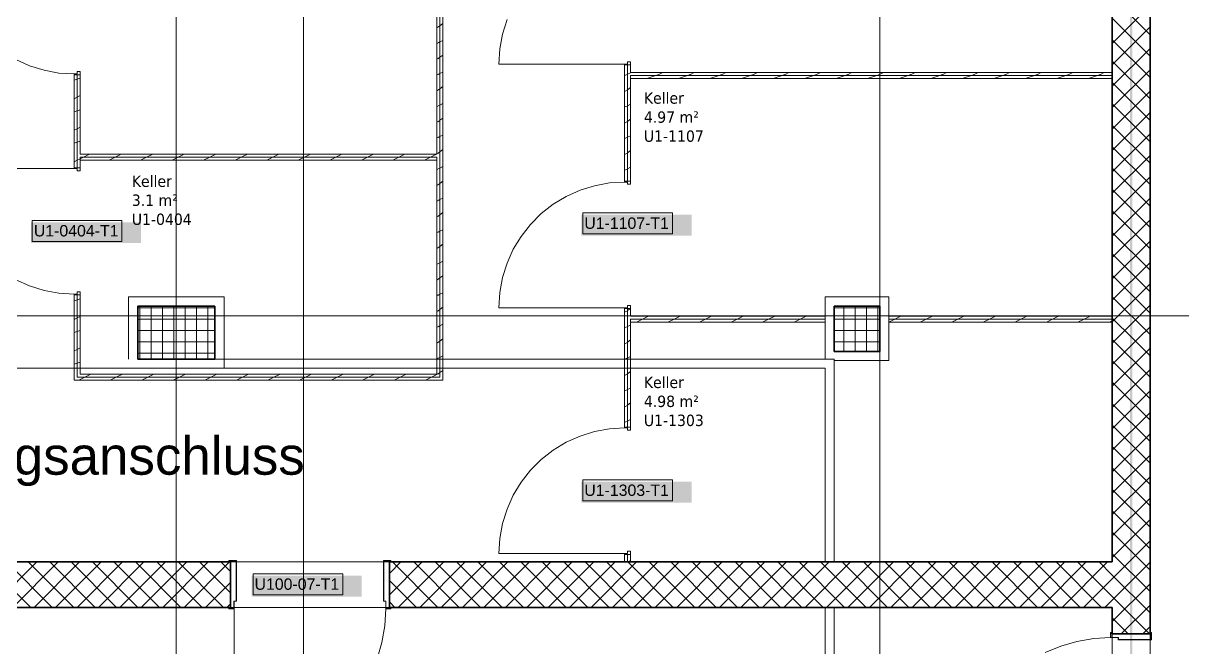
# Model space of a CAD drawing. Extents: x -1132 to 613, y -233 to 616.
# Drawn here: x -281.2 to -128.1, y 242 to 324.5 of the extents above; entities that cross this region are included whole.
import ezdxf
from ezdxf.lldxf.tags import DXFTag

# ---------------------------------------------------------------- set-up
doc = ezdxf.new("R2010")
doc.units = 0
doc.layers.get('0').update_dxf_attribs({"lineweight": 13})
for name, color, linetype, lineweight in [('A-AREA-____-IDEN', 7, 'Continuous', 5), ('A-DOOR-____-IDEN', 7, 'Continuous', 5), ('A-DOOR-____-OTLN', 7, 'Continuous', 9), ('A-DOOR-FRAM-MCUT', 7, 'Continuous', 9), ('A-DOOR-OPNG-OTLN', 7, 'Continuous', 9), ('A-FLOR-____-OTLN', 7, 'Continuous', 9), ('A-FLOR-____-OVHD', 7, 'Strichpunkt - Fein', 9), ('A-WALL-____-MCUT', 7, 'Continuous', 35), ('A-WALL-____-PATT', 7, 'Continuous', 35), ('A-WALL-FNSH-MCUT', 7, 'Continuous', 35), ('S-COLS-____-MCUT', 7, 'Continuous', 35), ('S-COLS-____-OTLN', 7, 'Continuous', 9), ('S-GRID-____-OTLN', 7, 'Continuous', 5)]:
    doc.layers.add(name, color=color, linetype=linetype, lineweight=lineweight)
doc.layers.add('EL01_WAN_Blitzschutz Text', color=1, linetype='Continuous', lineweight=13, true_color=0xff0000)
doc.layers.add('EL01_WAN_Leitung_Potentialausgleich', color=1, linetype='fein_strichliert', lineweight=13, true_color=0xff0000)
doc.styles.get("Standard").update_dxf_attribs({"font": 'arial.ttf'})
tags = doc.linetypes.add('_Rasterlinie_', pattern=[0.375, 0.2, -0.05, 0.075, -0.05]).pattern_tags.tags
tags[10:11] = [DXFTag(74, 4), DXFTag(75, 0), DXFTag(340, '0'), DXFTag(46, 1.0), DXFTag(50, 0.0), DXFTag(44, 0.0), DXFTag(45, 0.0)]
tags[8:9] = [DXFTag(74, 4), DXFTag(75, 0), DXFTag(340, '0'), DXFTag(46, 1.0), DXFTag(50, 0.0), DXFTag(44, 0.0), DXFTag(45, 0.0)]
tags[6:7] = [DXFTag(74, 4), DXFTag(75, 0), DXFTag(340, '0'), DXFTag(46, 1.0), DXFTag(50, 0.0), DXFTag(44, 0.0), DXFTag(45, 0.0)]
tags[4:5] = [DXFTag(74, 4), DXFTag(75, 0), DXFTag(340, '0'), DXFTag(46, 1.0), DXFTag(50, 0.0), DXFTag(44, 0.0), DXFTag(45, 0.0)]
tags = doc.linetypes.add('fein_strichliert', pattern=[4, 1, -2, 1]).pattern_tags.tags
tags[8:9] = [DXFTag(74, 4), DXFTag(75, 0), DXFTag(340, '0'), DXFTag(46, 0.0), DXFTag(50, 0.0), DXFTag(44, 0.0), DXFTag(45, 0.0)]
tags[6:7] = [DXFTag(74, 4), DXFTag(75, 0), DXFTag(340, '0'), DXFTag(46, 0.0), DXFTag(50, 0.0), DXFTag(44, 0.0), DXFTag(45, 0.0)]
tags[4:5] = [DXFTag(74, 4), DXFTag(75, 0), DXFTag(340, '0'), DXFTag(46, 0.0), DXFTag(50, 0.0), DXFTag(44, 0.0), DXFTag(45, 0.0)]
tags = doc.linetypes.add('Grundrissdarstellung Sturz', pattern=[0.25, 0.15, -0.05, 0, -0.05]).pattern_tags.tags
tags[10:11] = [DXFTag(74, 4), DXFTag(75, 0), DXFTag(340, '0'), DXFTag(46, 1.0), DXFTag(50, 0.0), DXFTag(44, 0.0), DXFTag(45, 0.0)]
tags[8:9] = [DXFTag(74, 4), DXFTag(75, 0), DXFTag(340, '0'), DXFTag(46, 1.0), DXFTag(50, 0.0), DXFTag(44, 0.0), DXFTag(45, 0.0)]
tags[6:7] = [DXFTag(74, 4), DXFTag(75, 0), DXFTag(340, '0'), DXFTag(46, 1.0), DXFTag(50, 0.0), DXFTag(44, 0.0), DXFTag(45, 0.0)]
tags[4:5] = [DXFTag(74, 4), DXFTag(75, 0), DXFTag(340, '0'), DXFTag(46, 1.0), DXFTag(50, 0.0), DXFTag(44, 0.0), DXFTag(45, 0.0)]
tags = doc.linetypes.add('Strichpunkt - Fein', pattern=[0.2, 0.1, -0.05, 0, -0.05]).pattern_tags.tags
tags[10:11] = [DXFTag(74, 4), DXFTag(75, 0), DXFTag(340, '0'), DXFTag(46, 1.0), DXFTag(50, 0.0), DXFTag(44, 0.0), DXFTag(45, 0.0)]
tags[8:9] = [DXFTag(74, 4), DXFTag(75, 0), DXFTag(340, '0'), DXFTag(46, 1.0), DXFTag(50, 0.0), DXFTag(44, 0.0), DXFTag(45, 0.0)]
tags[6:7] = [DXFTag(74, 4), DXFTag(75, 0), DXFTag(340, '0'), DXFTag(46, 1.0), DXFTag(50, 0.0), DXFTag(44, 0.0), DXFTag(45, 0.0)]
tags[4:5] = [DXFTag(74, 4), DXFTag(75, 0), DXFTag(340, '0'), DXFTag(46, 1.0), DXFTag(50, 0.0), DXFTag(44, 0.0), DXFTag(45, 0.0)]

# ---------------------------------------------------------------- blocks, each defined once
blk = doc.blocks.new('Referenz-A0UJ2EK7XE', base_point=(-1124.08, -162.87))
at = {"layer": 'A-DOOR-____-IDEN', "color": 0, "linetype": 'Continuous', "ltscale": 0.13}
for p, q in [((-207.33, 299.49), (-195.49, 299.49)), ((-207.33, 296.71), (-207.33, 299.49)), ((-195.49, 299.49), (-195.49, 296.71)), ((-280.03, 298.49), (-268.19, 298.49)), ((-280.03, 295.71), (-280.03, 298.49)), ((-268.19, 298.49), (-268.19, 295.71)), ((-268.19, 295.71), (-280.03, 295.71)), ((-195.49, 296.71), (-207.33, 296.71)), ((-207.33, 264.21), (-195.49, 264.21)), ((-207.33, 261.43), (-207.33, 264.21)), ((-195.49, 264.21), (-195.49, 261.43)), ((-195.49, 261.43), (-207.33, 261.43)), ((-250.88, 251.81), (-239.04, 251.81)), ((-250.88, 249.03), (-250.88, 251.81)), ((-239.04, 251.81), (-239.04, 249.03)), ((-239.04, 249.03), (-250.88, 249.03))]:
    blk.add_line(p, q, dxfattribs=at)
at = {"layer": 'A-DOOR-____-IDEN', "color": 7, "linetype": 'Continuous', "ltscale": 0.13, "true_color": 0xffffff}
for points in [[(-207.5, 296.49), (-192.96, 296.49), (-207.5, 299.25)], [(-192.96, 296.49), (-207.5, 299.25), (-192.96, 299.25)], [(-280.2, 295.49), (-265.66, 295.49), (-280.2, 298.25)], [(-265.66, 295.49), (-280.2, 298.25), (-265.66, 298.25)], [(-207.5, 261.21), (-192.96, 261.21), (-207.5, 263.97)], [(-192.96, 261.21), (-207.5, 263.97), (-192.96, 263.97)], [(-251.05, 248.81), (-236.51, 248.81), (-251.05, 251.57)], [(-236.51, 248.81), (-251.05, 251.57), (-236.51, 251.57)]]:
    blk.add_solid(points, dxfattribs=at)
at = {"layer": 'A-DOOR-____-OTLN', "color": 0, "linetype": 'Grundrissdarstellung Sturz', "ltscale": 0.13}
for p, q in [((-232.86, 253.38), (-253.86, 253.38)), ((-232.86, 247.38), (-253.86, 247.38)), ((-137.41, 243.88), (-137.41, 222.88)), ((-132.41, 243.88), (-132.41, 222.88))]:
    blk.add_line(p, q, dxfattribs=at)
at = {"layer": 'A-DOOR-FRAM-MCUT', "color": 0, "linetype": 'Continuous', "ltscale": 0.13}
for p, q in [((-201.81, 319.13), (-201.41, 319.13)), ((-201.81, 319.03), (-201.81, 319.13)), ((-201.01, 319.03), (-201.81, 319.03)), ((-201.41, 319.43), (-201.01, 319.43)), ((-201.41, 319.13), (-201.41, 319.43)), ((-201.01, 319.43), (-201.01, 319.03)), ((-274.51, 317.83), (-274.51, 317.73)), ((-274.11, 317.83), (-274.51, 317.83)), ((-274.51, 317.73), (-273.71, 317.73)), ((-273.71, 318.13), (-274.11, 318.13)), ((-274.11, 318.13), (-274.11, 317.83)), ((-273.71, 317.73), (-273.71, 318.13)), ((-274.51, 305.45), (-274.51, 305.35)), ((-273.71, 305.45), (-274.51, 305.45)), ((-274.51, 305.35), (-274.11, 305.35)), ((-274.11, 305.35), (-274.11, 305.05)), ((-274.11, 305.05), (-273.71, 305.05)), ((-273.71, 305.05), (-273.71, 305.45)), ((-201.81, 303.65), (-201.01, 303.65)), ((-201.81, 303.55), (-201.81, 303.65)), ((-201.41, 303.55), (-201.81, 303.55)), ((-201.41, 303.25), (-201.41, 303.55)), ((-201.01, 303.25), (-201.41, 303.25)), ((-201.01, 303.65), (-201.01, 303.25)), ((-274.51, 288.75), (-274.51, 288.65)), ((-274.11, 288.75), (-274.51, 288.75)), ((-274.51, 288.65), (-273.71, 288.65)), ((-273.71, 289.05), (-274.11, 289.05)), ((-274.11, 289.05), (-274.11, 288.75)), ((-273.71, 288.65), (-273.71, 289.05)), ((-201.81, 286.95), (-201.41, 286.95)), ((-201.81, 286.85), (-201.81, 286.95)), ((-201.01, 286.85), (-201.81, 286.85)), ((-201.41, 287.25), (-201.01, 287.25)), ((-201.41, 286.95), (-201.41, 287.25)), ((-201.01, 287.25), (-201.01, 286.85)), ((-201.81, 271.18), (-201.01, 271.18)), ((-201.81, 271.08), (-201.81, 271.18)), ((-201.01, 271.18), (-201.01, 270.78)), ((-201.41, 271.08), (-201.81, 271.08)), ((-201.41, 270.78), (-201.41, 271.08)), ((-201.01, 270.78), (-201.41, 270.78)), ((-201.81, 254.48), (-201.41, 254.48)), ((-201.81, 254.38), (-201.81, 254.48)), ((-201.01, 254.38), (-201.81, 254.38)), ((-201.41, 254.78), (-201.01, 254.78)), ((-201.41, 254.48), (-201.41, 254.78)), ((-201.01, 254.78), (-201.01, 254.38)), ((-253.06, 253.58), (-254.06, 253.58)), ((-254.06, 253.58), (-254.06, 253.38)), ((-254.06, 253.38), (-254.02, 253.38)), ((-254.02, 253.38), (-254.02, 253.54)), ((-254.02, 253.54), (-253.1, 253.54)), ((-253.1, 253.54), (-253.1, 248.22)), ((-253.06, 248.18), (-253.06, 253.58)), ((-232.66, 253.58), (-233.66, 253.58)), ((-233.66, 253.58), (-233.66, 248.18)), ((-233.62, 248.22), (-233.62, 253.54)), ((-233.62, 253.54), (-232.7, 253.54)), ((-232.7, 253.54), (-232.7, 253.38)), ((-232.7, 253.38), (-232.66, 253.38)), ((-232.66, 253.38), (-232.66, 253.58)), ((-253.1, 248.22), (-253.4, 248.22)), ((-253.4, 248.22), (-253.4, 247.22)), ((-253.36, 247.18), (-253.36, 248.18)), ((-253.36, 248.18), (-253.06, 248.18)), ((-233.66, 248.18), (-233.36, 248.18)), ((-233.32, 248.22), (-233.62, 248.22)), ((-233.36, 248.18), (-233.36, 247.18)), ((-233.32, 247.22), (-233.32, 248.22)), ((-254.02, 247.38), (-254.06, 247.38)), ((-254.06, 247.38), (-254.06, 247.18)), ((-254.06, 247.18), (-253.36, 247.18)), ((-254.02, 247.22), (-254.02, 247.38)), ((-253.4, 247.22), (-254.02, 247.22)), ((-233.36, 247.18), (-232.66, 247.18)), ((-232.7, 247.22), (-233.32, 247.22)), ((-232.66, 247.38), (-232.7, 247.38)), ((-232.7, 247.38), (-232.7, 247.22)), ((-232.66, 247.18), (-232.66, 247.38)), ((-137.61, 244.08), (-137.41, 244.08)), ((-137.61, 243.38), (-137.61, 244.08)), ((-137.57, 244.04), (-137.57, 243.42)), ((-137.41, 244.04), (-137.57, 244.04)), ((-137.41, 244.08), (-137.41, 244.04)), ((-132.41, 244.08), (-132.21, 244.08)), ((-132.41, 244.04), (-132.41, 244.08)), ((-132.25, 244.04), (-132.41, 244.04)), ((-132.25, 243.12), (-132.25, 244.04)), ((-132.21, 244.08), (-132.21, 243.08)), ((-136.61, 243.38), (-137.61, 243.38)), ((-137.57, 243.42), (-136.57, 243.42)), ((-136.61, 243.08), (-136.61, 243.38)), ((-132.21, 243.08), (-136.61, 243.08)), ((-136.57, 243.42), (-136.57, 243.12)), ((-136.57, 243.12), (-132.25, 243.12))]:
    blk.add_line(p, q, dxfattribs=at)
at = {"layer": 'A-DOOR-OPNG-OTLN', "color": 0, "linetype": 'Continuous', "ltscale": 0.13}
for p, q in [((-217.33, 325.01), (-217.92, 323.1)), ((-217.92, 323.1), (-218.29, 321.13)), ((-218.29, 321.13), (-218.41, 319.13)), ((-282.22, 319.73), (-280.39, 318.91)), ((-280.39, 318.91), (-278.48, 318.31)), ((-201.81, 319.13), (-218.41, 319.13)), ((-278.48, 318.31), (-276.51, 317.95)), ((-276.51, 317.95), (-274.51, 317.83)), ((-274.51, 305.35), (-291.11, 305.35)), ((-203.81, 303.43), (-205.78, 303.07)), ((-201.81, 303.55), (-203.81, 303.43)), ((-207.69, 302.47), (-209.52, 301.65)), ((-205.78, 303.07), (-207.69, 302.47)), ((-211.24, 300.61), (-212.81, 299.38)), ((-209.52, 301.65), (-211.24, 300.61)), ((-212.81, 299.38), (-214.23, 297.96)), ((-214.23, 297.96), (-215.47, 296.38)), ((-215.47, 296.38), (-216.5, 294.67)), ((-216.5, 294.67), (-217.33, 292.84)), ((-217.33, 292.84), (-217.92, 290.93)), ((-282.22, 290.65), (-280.39, 289.83)), ((-280.39, 289.83), (-278.48, 289.24)), ((-217.92, 290.93), (-218.29, 288.95)), ((-278.48, 289.24), (-276.51, 288.87)), ((-276.51, 288.87), (-274.51, 288.75)), ((-218.29, 288.95), (-218.41, 286.95)), ((-201.81, 286.95), (-218.41, 286.95)), ((-207.69, 270), (-209.52, 269.18)), ((-205.78, 270.6), (-207.69, 270)), ((-203.81, 270.96), (-205.78, 270.6)), ((-201.81, 271.08), (-203.81, 270.96)), ((-211.24, 268.14), (-212.81, 266.9)), ((-209.52, 269.18), (-211.24, 268.14)), ((-212.81, 266.9), (-214.23, 265.49)), ((-214.23, 265.49), (-215.47, 263.91)), ((-215.47, 263.91), (-216.5, 262.19)), ((-216.5, 262.19), (-217.33, 260.36)), ((-217.33, 260.36), (-217.92, 258.45)), ((-217.92, 258.45), (-218.29, 256.48)), ((-218.29, 256.48), (-218.41, 254.48)), ((-201.81, 254.48), (-218.41, 254.48)), ((-253.36, 247.18), (-253.36, 227.18)), ((-233.48, 244.94), (-233.36, 247.18)), ((-233.86, 242.73), (-233.48, 244.94)), ((-234.48, 240.57), (-233.86, 242.73)), ((-144.21, 242.26), (-146.28, 241.4)), ((-142.06, 242.88), (-144.21, 242.26)), ((-139.85, 243.25), (-142.06, 242.88)), ((-137.61, 243.38), (-139.85, 243.25))]:
    blk.add_line(p, q, dxfattribs=at)
at = {"layer": 'A-FLOR-____-OTLN', "color": 0, "linetype": 'Continuous', "ltscale": 0.13}
for p, q in [((-253.86, 253.38), (-253.1, 253.38)), ((-253.06, 253.38), (-233.65, 253.38)), ((-233.62, 253.38), (-232.86, 253.38)), ((-253.4, 247.38), (-253.86, 247.38)), ((-233.36, 247.38), (-253.36, 247.38)), ((-232.86, 247.38), (-233.32, 247.38)), ((-137.41, 243.42), (-137.41, 243.88)), ((-132.41, 243.88), (-132.41, 243.12)), ((-137.41, 223.38), (-137.41, 243.38)), ((-132.41, 243.08), (-132.41, 223.68))]:
    blk.add_line(p, q, dxfattribs=at)
at = {"layer": 'A-FLOR-____-OVHD', "color": 0, "linetype": 'Strichpunkt - Fein', "ltscale": 0.13}
for p, q in [((-254.71, 288.38), (-267.31, 288.38)), ((-267.31, 288.38), (-267.31, 280.18)), ((-254.71, 278.98), (-254.71, 288.38)), ((-166.91, 288.38), (-175.31, 288.38)), ((-175.31, 288.38), (-175.31, 280.18)), ((-166.91, 279.98), (-166.91, 288.38)), ((-348.11, 278.98), (-175.31, 278.98)), ((-267.31, 278.98), (-254.71, 278.98)), ((-255.91, 280.18), (-174.11, 280.18)), ((-175.31, 278.98), (-175.31, 253.38)), ((-174.11, 280.18), (-174.11, 253.38)), ((-174.11, 279.98), (-166.91, 279.98)), ((-174.11, 253.38), (-174.11, 278.98)), ((-175.31, 247.38), (-175.31, 219.38)), ((-174.11, 219.38), (-174.11, 247.38)), ((-174.11, 247.38), (-174.11, 219.38))]:
    blk.add_line(p, q, dxfattribs=at)
at = {"layer": 'A-WALL-____-MCUT', "color": 0, "linetype": 'Continuous', "ltscale": 0.35}
for p, q in [((-137.41, 381.78), (-137.41, 285.85)), ((-132.41, 243.88), (-132.41, 353.68)), ((-137.41, 285.85), (-137.41, 253.38)), ((-253.86, 253.38), (-349.31, 253.38)), ((-253.86, 247.38), (-253.86, 253.38)), ((-137.41, 253.38), (-232.86, 253.38)), ((-232.86, 253.38), (-232.86, 247.38)), ((-656.51, 247.38), (-253.86, 247.38)), ((-232.86, 247.38), (-137.41, 247.38)), ((-137.41, 247.38), (-137.41, 243.88)), ((-137.41, 243.88), (-132.41, 243.88))]:
    blk.add_line(p, q, dxfattribs=at)
at = {"layer": 'A-WALL-____-MCUT', "color": 0, "linetype": 'Continuous', "lineweight": 9, "ltscale": 0.13}
for p, q in [((-226.21, 277.78), (-226.21, 355.28)), ((-201.41, 303.65), (-201.41, 319.03)), ((-274.11, 305.45), (-274.11, 317.73)), ((-137.41, 317.63), (-201.01, 317.63)), ((-201.01, 317.63), (-201.01, 317.23)), ((-226.61, 306.85), (-273.71, 306.85)), ((-273.71, 306.85), (-273.71, 306.45)), ((-226.61, 306.45), (-226.61, 306.85)), ((-274.11, 277.78), (-274.11, 288.65)), ((-201.41, 271.18), (-201.41, 286.85)), ((-175.31, 285.45), (-201.01, 285.45)), ((-201.01, 285.45), (-201.01, 285.05)), ((-137.41, 285.45), (-166.91, 285.45)), ((-226.21, 277.78), (-274.11, 277.78)), ((-201.41, 253.38), (-201.41, 254.38))]:
    blk.add_line(p, q, dxfattribs=at)
at = {"layer": 'A-WALL-____-PATT', "color": 0, "linetype": 'Continuous', "lineweight": 9, "ltscale": 0.13}
for p, q in [((-132.41, 323.01), (-137.41, 328.01)), ((-137.41, 321.87), (-132.41, 326.87)), ((-132.41, 320.18), (-137.41, 325.18)), ((-226.43, 324.02), (-226.61, 323.93)), ((-226.21, 324.2), (-226.47, 324)), ((-225.81, 324.5), (-226.2, 324.2)), ((-137.41, 319.04), (-132.41, 324.04)), ((-226.46, 321.91), (-226.61, 321.86)), ((-226.21, 322.05), (-226.43, 321.94)), ((-225.81, 322.25), (-226.2, 322.05)), ((-132.41, 317.35), (-137.41, 322.35)), ((-225.81, 320.33), (-226.2, 320.04)), ((-137.41, 316.21), (-132.41, 321.21)), ((-226.43, 319.86), (-226.61, 319.77)), ((-226.21, 320.03), (-226.47, 319.83)), ((-132.41, 314.53), (-137.41, 319.53)), ((-274.11, 317.13), (-274.51, 317)), ((-273.71, 317.27), (-274.11, 317.13)), ((-226.46, 317.75), (-226.61, 317.7)), ((-226.21, 317.88), (-226.43, 317.77)), ((-225.81, 318.08), (-226.2, 317.89)), ((-201.46, 317.75), (-201.81, 317.63)), ((-201.41, 317.79), (-201.44, 317.77)), ((-201.01, 317.99), (-201.41, 317.79)), ((-200.93, 318.03), (-201.01, 317.99)), ((-197.66, 317.63), (-198.86, 317.23)), ((-197.3, 317.75), (-197.66, 317.63)), ((-196.76, 318.03), (-197.27, 317.77)), ((-193.49, 317.63), (-194.69, 317.23)), ((-193.13, 317.75), (-193.49, 317.63)), ((-192.6, 318.03), (-193.11, 317.77)), ((-189.33, 317.63), (-190.53, 317.23)), ((-188.97, 317.75), (-189.33, 317.63)), ((-188.43, 318.03), (-188.94, 317.77)), ((-185.16, 317.63), (-186.36, 317.23)), ((-184.8, 317.75), (-185.16, 317.63)), ((-184.27, 318.03), (-184.78, 317.77)), ((-181, 317.63), (-182.2, 317.23)), ((-180.64, 317.75), (-181, 317.63)), ((-180.11, 318.03), (-180.61, 317.77)), ((-176.83, 317.63), (-178.03, 317.23)), ((-176.47, 317.75), (-176.83, 317.63)), ((-175.94, 318.03), (-176.45, 317.77)), ((-172.67, 317.63), (-173.87, 317.23)), ((-172.31, 317.75), (-172.67, 317.63)), ((-171.78, 318.03), (-172.28, 317.77)), ((-168.51, 317.63), (-169.71, 317.23)), ((-168.14, 317.75), (-168.51, 317.63)), ((-167.61, 318.03), (-168.12, 317.77)), ((-164.34, 317.63), (-165.54, 317.23)), ((-163.98, 317.75), (-164.34, 317.63)), ((-163.45, 318.03), (-163.95, 317.77)), ((-160.18, 317.63), (-161.38, 317.23)), ((-159.81, 317.75), (-160.18, 317.63)), ((-159.28, 318.03), (-159.79, 317.77)), ((-156.01, 317.63), (-157.21, 317.23)), ((-155.65, 317.75), (-156.01, 317.63)), ((-155.12, 318.03), (-155.62, 317.77)), ((-151.85, 317.63), (-153.05, 317.23)), ((-151.48, 317.75), (-151.85, 317.63)), ((-150.95, 318.03), (-151.46, 317.77)), ((-147.68, 317.63), (-148.88, 317.23)), ((-147.32, 317.75), (-147.68, 317.63)), ((-146.79, 318.03), (-147.29, 317.77)), ((-143.52, 317.63), (-144.72, 317.23)), ((-143.15, 317.75), (-143.52, 317.63)), ((-142.62, 318.03), (-143.13, 317.77)), ((-139.35, 317.63), (-140.55, 317.23)), ((-138.99, 317.75), (-139.35, 317.63)), ((-138.46, 318.03), (-138.96, 317.77)), ((-137.41, 313.38), (-132.41, 318.38)), ((-226.43, 315.69), (-226.61, 315.6)), ((-226.21, 315.87), (-226.47, 315.67)), ((-225.81, 316.17), (-226.2, 315.87)), ((-201.44, 315.69), (-201.81, 315.51)), ((-201.41, 315.73), (-201.48, 315.67)), ((-201.01, 316.03), (-201.41, 315.73)), ((-132.41, 311.7), (-137.41, 316.7)), ((-137.41, 310.55), (-132.41, 315.55)), ((-274.11, 314.76), (-274.51, 314.56)), ((-273.71, 314.96), (-274.11, 314.76)), ((-274.11, 312.97), (-274.51, 312.84)), ((-273.71, 313.1), (-274.11, 312.97)), ((-226.45, 313.58), (-226.61, 313.53)), ((-226.21, 313.72), (-226.43, 313.61)), ((-225.81, 313.92), (-226.2, 313.72)), ((-201.46, 313.58), (-201.81, 313.47)), ((-201.41, 313.63), (-201.44, 313.61)), ((-201.01, 313.83), (-201.41, 313.63)), ((-132.41, 308.87), (-137.41, 313.87)), ((-137.41, 307.72), (-132.41, 312.72)), ((-226.43, 311.53), (-226.61, 311.44)), ((-226.21, 311.7), (-226.47, 311.51)), ((-225.81, 312), (-226.2, 311.71)), ((-201.44, 311.53), (-201.81, 311.34)), ((-201.41, 311.56), (-201.48, 311.51)), ((-201.01, 311.86), (-201.41, 311.56)), ((-132.41, 306.04), (-137.41, 311.04)), ((-274.11, 310.59), (-274.51, 310.39)), ((-273.71, 310.79), (-274.11, 310.59)), ((-226.45, 309.42), (-226.61, 309.37)), ((-226.21, 309.55), (-226.43, 309.44)), ((-225.81, 309.75), (-226.2, 309.56)), ((-201.46, 309.42), (-201.81, 309.3)), ((-201.41, 309.46), (-201.44, 309.44)), ((-201.01, 309.66), (-201.41, 309.46)), ((-137.41, 304.9), (-132.41, 309.9)), ((-274.11, 308.8), (-274.51, 308.67)), ((-273.71, 308.94), (-274.11, 308.8)), ((-225.81, 307.84), (-226.2, 307.54)), ((-132.41, 303.21), (-137.41, 308.21)), ((-274.11, 306.43), (-274.51, 306.23)), ((-273.71, 306.63), (-274.11, 306.43)), ((-273.26, 306.85), (-273.71, 306.63)), ((-272.46, 307.25), (-273.26, 306.85)), ((-269.09, 306.85), (-269.89, 306.45)), ((-268.29, 307.25), (-269.09, 306.85)), ((-264.93, 306.85), (-265.73, 306.45)), ((-264.13, 307.25), (-264.93, 306.85)), ((-260.76, 306.85), (-261.56, 306.45)), ((-259.96, 307.25), (-260.76, 306.85)), ((-256.6, 306.85), (-257.4, 306.45)), ((-255.8, 307.25), (-256.6, 306.85)), ((-252.43, 306.85), (-253.23, 306.45)), ((-251.63, 307.25), (-252.43, 306.85)), ((-248.27, 306.85), (-249.07, 306.45)), ((-247.47, 307.25), (-248.27, 306.85)), ((-244.1, 306.85), (-244.9, 306.45)), ((-243.3, 307.25), (-244.1, 306.85)), ((-239.94, 306.85), (-240.74, 306.45)), ((-239.14, 307.25), (-239.94, 306.85)), ((-235.77, 306.85), (-236.57, 306.45)), ((-234.97, 307.25), (-235.77, 306.85)), ((-231.61, 306.85), (-232.41, 306.45)), ((-230.81, 307.25), (-231.61, 306.85)), ((-227.44, 306.85), (-228.24, 306.45)), ((-226.64, 307.25), (-227.44, 306.85)), ((-226.43, 307.36), (-226.61, 307.27)), ((-226.21, 307.54), (-226.47, 307.34)), ((-201.44, 307.36), (-201.81, 307.18)), ((-201.41, 307.4), (-201.48, 307.34)), ((-201.01, 307.7), (-201.41, 307.4)), ((-137.41, 302.07), (-132.41, 307.07)), ((-226.45, 305.25), (-226.61, 305.2)), ((-226.21, 305.39), (-226.43, 305.28)), ((-225.81, 305.59), (-226.2, 305.39)), ((-201.46, 305.25), (-201.81, 305.14)), ((-201.41, 305.3), (-201.44, 305.28)), ((-201.01, 305.5), (-201.41, 305.3)), ((-132.41, 300.38), (-137.41, 305.38)), ((-226.21, 303.37), (-226.47, 303.18)), ((-225.81, 303.67), (-226.2, 303.38)), ((-137.41, 299.24), (-132.41, 304.24)), ((-226.43, 303.2), (-226.61, 303.11)), ((-132.41, 297.56), (-137.41, 302.56)), ((-226.45, 301.09), (-226.61, 301.04)), ((-226.21, 301.23), (-226.43, 301.11)), ((-225.81, 301.43), (-226.2, 301.23)), ((-137.41, 296.41), (-132.41, 301.41)), ((-226.43, 299.03), (-226.61, 298.94)), ((-226.21, 299.21), (-226.47, 299.01)), ((-225.81, 299.51), (-226.2, 299.21)), ((-132.41, 294.73), (-137.41, 299.73)), ((-225.81, 297.26), (-226.2, 297.06)), ((-137.41, 293.58), (-132.41, 298.58)), ((-226.45, 296.92), (-226.61, 296.87)), ((-226.21, 297.06), (-226.43, 296.95)), ((-132.41, 291.9), (-137.41, 296.9)), ((-137.41, 290.75), (-132.41, 295.75)), ((-226.43, 294.87), (-226.61, 294.78)), ((-226.21, 295.04), (-226.47, 294.85)), ((-225.81, 295.34), (-226.2, 295.05)), ((-132.41, 289.07), (-137.41, 294.07)), ((-226.45, 292.76), (-226.61, 292.71)), ((-226.21, 292.9), (-226.43, 292.78)), ((-225.81, 293.1), (-226.2, 292.9)), ((-137.41, 287.93), (-132.41, 292.93)), ((-225.81, 291.18), (-226.2, 290.88)), ((-132.41, 286.24), (-137.41, 291.24)), ((-226.43, 290.7), (-226.61, 290.61)), ((-226.21, 290.88), (-226.47, 290.68)), ((-137.41, 285.1), (-132.41, 290.1)), ((-274.11, 287.98), (-274.51, 287.85)), ((-273.71, 288.11), (-274.11, 287.98)), ((-226.45, 288.59), (-226.61, 288.54)), ((-226.21, 288.73), (-226.43, 288.62)), ((-225.81, 288.93), (-226.2, 288.73)), ((-132.41, 283.41), (-137.41, 288.41)), ((-226.43, 286.54), (-226.61, 286.45)), ((-226.21, 286.71), (-226.47, 286.52)), ((-225.81, 287.01), (-226.2, 286.72)), ((-201.44, 286.54), (-201.81, 286.35)), ((-201.41, 286.57), (-201.48, 286.52)), ((-201.03, 286.85), (-201.41, 286.57)), ((-136.8, 282.88), (-132.41, 287.27)), ((-274.11, 285.6), (-274.51, 285.4)), ((-273.71, 285.8), (-274.11, 285.6)), ((-199.44, 285.45), (-200.24, 285.05)), ((-198.64, 285.85), (-199.44, 285.45)), ((-195.28, 285.45), (-196.08, 285.05)), ((-194.48, 285.85), (-195.28, 285.45)), ((-191.11, 285.45), (-191.91, 285.05)), ((-190.31, 285.85), (-191.11, 285.45)), ((-186.95, 285.45), (-187.75, 285.05)), ((-186.15, 285.85), (-186.95, 285.45)), ((-182.78, 285.45), (-183.58, 285.05)), ((-181.98, 285.85), (-182.78, 285.45)), ((-178.62, 285.45), (-179.42, 285.05)), ((-177.82, 285.85), (-178.62, 285.45)), ((-166.12, 285.45), (-166.91, 285.06)), ((-165.32, 285.85), (-166.12, 285.45)), ((-161.96, 285.45), (-162.76, 285.05)), ((-161.16, 285.85), (-161.96, 285.45)), ((-157.79, 285.45), (-158.59, 285.05)), ((-156.99, 285.85), (-157.79, 285.45)), ((-153.63, 285.45), (-154.43, 285.05)), ((-152.83, 285.85), (-153.63, 285.45)), ((-149.46, 285.45), (-150.26, 285.05)), ((-148.66, 285.85), (-149.46, 285.45)), ((-145.3, 285.45), (-146.1, 285.05)), ((-144.5, 285.85), (-145.3, 285.45)), ((-141.13, 285.45), (-141.93, 285.05)), ((-140.33, 285.85), (-141.13, 285.45)), ((-137.41, 285.23), (-137.77, 285.05)), ((-134.7, 282.88), (-137.41, 285.58)), ((-274.11, 283.82), (-274.51, 283.68)), ((-273.71, 283.95), (-274.11, 283.82)), ((-226.45, 284.43), (-226.61, 284.38)), ((-226.21, 284.57), (-226.43, 284.45)), ((-225.81, 284.77), (-226.2, 284.57)), ((-201.46, 284.43), (-201.81, 284.32)), ((-201.41, 284.47), (-201.44, 284.45)), ((-201.01, 284.67), (-201.41, 284.47)), ((-133.97, 282.88), (-132.41, 284.44)), ((-226.43, 282.37), (-226.61, 282.28)), ((-226.21, 282.55), (-226.47, 282.35)), ((-225.81, 282.85), (-226.2, 282.55)), ((-201.44, 282.37), (-201.81, 282.19)), ((-201.41, 282.41), (-201.48, 282.35)), ((-201.01, 282.71), (-201.41, 282.41)), ((-137.41, 282.27), (-136.8, 282.88)), ((-137.41, 279.44), (-133.97, 282.88)), ((-132.41, 277.76), (-137.41, 282.76)), ((-132.41, 280.58), (-134.7, 282.88)), ((-274.11, 281.44), (-274.51, 281.24)), ((-273.71, 281.64), (-274.11, 281.44)), ((-226.21, 280.4), (-226.43, 280.29)), ((-225.81, 280.6), (-226.2, 280.4)), ((-201.41, 280.31), (-201.44, 280.29)), ((-201.01, 280.51), (-201.41, 280.31)), ((-137.41, 276.61), (-132.41, 281.61)), ((-274.11, 279.65), (-274.51, 279.52)), ((-273.71, 279.78), (-274.11, 279.65)), ((-226.45, 280.27), (-226.61, 280.21)), ((-201.46, 280.27), (-201.81, 280.15)), ((-132.41, 274.93), (-137.41, 279.93)), ((-137.41, 273.78), (-132.41, 278.78)), ((-273.1, 277.78), (-273.9, 277.38)), ((-272.3, 278.18), (-273.1, 277.78)), ((-268.94, 277.78), (-269.74, 277.38)), ((-268.14, 278.18), (-268.94, 277.78)), ((-264.77, 277.78), (-265.57, 277.38)), ((-263.97, 278.18), (-264.77, 277.78)), ((-260.61, 277.78), (-261.41, 277.38)), ((-259.81, 278.18), (-260.61, 277.78)), ((-256.44, 277.78), (-257.24, 277.38)), ((-255.64, 278.18), (-256.44, 277.78)), ((-252.28, 277.78), (-253.08, 277.38)), ((-251.48, 278.18), (-252.28, 277.78)), ((-248.11, 277.78), (-248.91, 277.38)), ((-247.31, 278.18), (-248.11, 277.78)), ((-243.95, 277.78), (-244.75, 277.38)), ((-243.15, 278.18), (-243.95, 277.78)), ((-239.78, 277.78), (-240.58, 277.38)), ((-238.98, 278.18), (-239.78, 277.78)), ((-235.62, 277.78), (-236.42, 277.38)), ((-234.82, 278.18), (-235.62, 277.78)), ((-231.45, 277.78), (-232.25, 277.38)), ((-230.65, 278.18), (-231.45, 277.78)), ((-227.29, 277.78), (-228.09, 277.38)), ((-226.61, 278.12), (-227.29, 277.78)), ((-226.43, 278.21), (-226.61, 278.12)), ((-226.21, 278.38), (-226.47, 278.19)), ((-225.81, 278.68), (-226.2, 278.39)), ((-201.44, 278.21), (-201.81, 278.02)), ((-201.41, 278.24), (-201.48, 278.19)), ((-201.01, 278.54), (-201.41, 278.24)), ((-201.46, 276.1), (-201.81, 275.99)), ((-201.41, 276.14), (-201.44, 276.12)), ((-201.01, 276.34), (-201.41, 276.14)), ((-132.41, 272.1), (-137.41, 277.1)), ((-137.41, 270.96), (-132.41, 275.96)), ((-201.01, 274.38), (-201.41, 274.08)), ((-132.41, 269.27), (-137.41, 274.27)), ((-201.44, 274.04), (-201.81, 273.86)), ((-201.41, 274.08), (-201.48, 274.03)), ((-137.41, 268.13), (-132.41, 273.13)), ((-201.46, 271.94), (-201.81, 271.82)), ((-201.41, 271.98), (-201.44, 271.96)), ((-201.01, 272.18), (-201.41, 271.98)), ((-132.41, 266.44), (-137.41, 271.44)), ((-137.41, 265.3), (-132.41, 270.3)), ((-132.41, 263.61), (-137.41, 268.61)), ((-137.41, 262.47), (-132.41, 267.47)), ((-132.41, 260.79), (-137.41, 265.79)), ((-137.41, 259.64), (-132.41, 264.64)), ((-132.41, 257.96), (-137.41, 262.96)), ((-137.41, 256.81), (-132.41, 261.81)), ((-132.41, 255.13), (-137.41, 260.13)), ((-137.41, 253.98), (-132.41, 258.98)), ((-132.41, 252.3), (-137.41, 257.3)), ((-137.41, 251.16), (-132.41, 256.16)), ((-132.41, 249.47), (-137.41, 254.47)), ((-280.22, 247.38), (-286.22, 253.38)), ((-285.43, 247.38), (-279.43, 253.38)), ((-277.39, 247.38), (-283.39, 253.38)), ((-282.61, 247.38), (-276.61, 253.38)), ((-274.56, 247.38), (-280.56, 253.38)), ((-279.78, 247.38), (-273.78, 253.38)), ((-271.73, 247.38), (-277.73, 253.38)), ((-276.95, 247.38), (-270.95, 253.38)), ((-268.91, 247.38), (-274.91, 253.38)), ((-274.12, 247.38), (-268.12, 253.38)), ((-266.08, 247.38), (-272.08, 253.38)), ((-271.29, 247.38), (-265.29, 253.38)), ((-263.25, 247.38), (-269.25, 253.38)), ((-268.46, 247.38), (-262.46, 253.38)), ((-260.42, 247.38), (-266.42, 253.38)), ((-265.64, 247.38), (-259.64, 253.38)), ((-257.59, 247.38), (-263.59, 253.38)), ((-262.81, 247.38), (-256.81, 253.38)), ((-254.76, 247.38), (-260.76, 253.38)), ((-259.98, 247.38), (-253.98, 253.38)), ((-253.86, 249.3), (-257.93, 253.38)), ((-253.86, 252.13), (-255.11, 253.38)), ((-232.86, 251.87), (-231.35, 253.38)), ((-232.86, 249.04), (-228.52, 253.38)), ((-226.48, 247.38), (-232.48, 253.38)), ((-231.69, 247.38), (-225.69, 253.38)), ((-223.65, 247.38), (-229.65, 253.38)), ((-228.87, 247.38), (-222.87, 253.38)), ((-220.82, 247.38), (-226.82, 253.38)), ((-226.04, 247.38), (-220.04, 253.38)), ((-217.99, 247.38), (-223.99, 253.38)), ((-223.21, 247.38), (-217.21, 253.38)), ((-215.17, 247.38), (-221.17, 253.38)), ((-220.38, 247.38), (-214.38, 253.38)), ((-212.34, 247.38), (-218.34, 253.38)), ((-217.55, 247.38), (-211.55, 253.38)), ((-209.51, 247.38), (-215.51, 253.38)), ((-214.72, 247.38), (-208.72, 253.38)), ((-206.68, 247.38), (-212.68, 253.38)), ((-211.89, 247.38), (-205.89, 253.38)), ((-203.85, 247.38), (-209.85, 253.38)), ((-209.07, 247.38), (-203.07, 253.38)), ((-201.02, 247.38), (-207.02, 253.38)), ((-206.24, 247.38), (-200.24, 253.38)), ((-198.19, 247.38), (-204.19, 253.38)), ((-203.41, 247.38), (-197.41, 253.38)), ((-195.37, 247.38), (-201.37, 253.38)), ((-201.01, 253.55), (-201.24, 253.38)), ((-200.58, 247.38), (-194.58, 253.38)), ((-192.54, 247.38), (-198.54, 253.38)), ((-197.75, 247.38), (-191.75, 253.38)), ((-189.71, 247.38), (-195.71, 253.38)), ((-194.92, 247.38), (-188.92, 253.38)), ((-186.88, 247.38), (-192.88, 253.38)), ((-192.1, 247.38), (-186.1, 253.38)), ((-184.05, 247.38), (-190.05, 253.38)), ((-189.27, 247.38), (-183.27, 253.38)), ((-181.22, 247.38), (-187.22, 253.38)), ((-186.44, 247.38), (-180.44, 253.38)), ((-178.4, 247.38), (-184.4, 253.38)), ((-183.61, 247.38), (-177.61, 253.38)), ((-175.57, 247.38), (-181.57, 253.38)), ((-180.78, 247.38), (-174.78, 253.38)), ((-172.74, 247.38), (-178.74, 253.38)), ((-177.95, 247.38), (-171.95, 253.38)), ((-169.91, 247.38), (-175.91, 253.38)), ((-175.13, 247.38), (-169.13, 253.38)), ((-167.08, 247.38), (-173.08, 253.38)), ((-172.3, 247.38), (-166.3, 253.38)), ((-164.25, 247.38), (-170.25, 253.38)), ((-169.47, 247.38), (-163.47, 253.38)), ((-161.43, 247.38), (-167.43, 253.38)), ((-166.64, 247.38), (-160.64, 253.38)), ((-158.6, 247.38), (-164.6, 253.38)), ((-163.81, 247.38), (-157.81, 253.38)), ((-155.77, 247.38), (-161.77, 253.38)), ((-160.98, 247.38), (-154.98, 253.38)), ((-152.94, 247.38), (-158.94, 253.38)), ((-158.15, 247.38), (-152.15, 253.38)), ((-150.11, 247.38), (-156.11, 253.38)), ((-155.33, 247.38), (-149.33, 253.38)), ((-147.28, 247.38), (-153.28, 253.38)), ((-152.5, 247.38), (-146.5, 253.38)), ((-144.45, 247.38), (-150.45, 253.38)), ((-149.67, 247.38), (-143.67, 253.38)), ((-141.63, 247.38), (-147.63, 253.38)), ((-146.84, 247.38), (-140.84, 253.38)), ((-138.8, 247.38), (-144.8, 253.38)), ((-144.01, 247.38), (-138.01, 253.38)), ((-137.41, 248.82), (-141.97, 253.38)), ((-137.41, 251.64), (-139.14, 253.38)), ((-137.41, 248.33), (-132.41, 253.33)), ((-132.41, 246.64), (-137.41, 251.64)), ((-257.15, 247.38), (-253.86, 250.67)), ((-229.31, 247.38), (-232.86, 250.93)), ((-141.18, 247.38), (-137.41, 251.16)), ((-137.41, 245.5), (-132.41, 250.5)), ((-138.36, 247.38), (-137.41, 248.33)), ((-132.47, 243.88), (-137.41, 248.82)), ((-254.32, 247.38), (-253.86, 247.84)), ((-232.14, 247.38), (-232.86, 248.1)), ((-136.2, 243.88), (-132.41, 247.67)), ((-135.3, 243.88), (-137.41, 245.99)), ((-133.37, 243.88), (-132.41, 244.84))]:
    blk.add_line(p, q, dxfattribs=at)
at = {"layer": 'A-WALL-FNSH-MCUT', "color": 0, "linetype": 'Continuous', "lineweight": 9, "ltscale": 0.13}
for p, q in [((-225.81, 277.38), (-225.81, 355.28)), ((-226.61, 335.53), (-226.61, 307.25)), ((-201.81, 319.03), (-201.81, 303.65)), ((-201.01, 319.03), (-201.81, 319.03)), ((-201.01, 318.03), (-201.01, 319.03)), ((-274.51, 317.73), (-274.51, 305.45)), ((-273.71, 317.73), (-274.51, 317.73)), ((-273.71, 307.25), (-273.71, 317.73)), ((-137.41, 318.03), (-201.01, 318.03)), ((-201.01, 303.65), (-201.01, 317.23)), ((-201.01, 317.23), (-137.41, 317.23)), ((-226.61, 307.25), (-273.71, 307.25)), ((-273.71, 305.45), (-273.71, 306.45)), ((-273.71, 306.45), (-226.61, 306.45)), ((-226.61, 306.45), (-226.61, 278.18)), ((-274.51, 305.45), (-273.71, 305.45)), ((-201.81, 303.65), (-201.01, 303.65)), ((-274.51, 288.65), (-274.51, 277.38)), ((-273.71, 288.65), (-274.51, 288.65)), ((-273.71, 278.18), (-273.71, 288.65)), ((-201.81, 286.85), (-201.81, 271.18)), ((-201.01, 286.85), (-201.81, 286.85)), ((-201.01, 285.85), (-201.01, 286.85)), ((-175.31, 285.85), (-201.01, 285.85)), ((-201.01, 271.18), (-201.01, 285.05)), ((-201.01, 285.05), (-175.31, 285.05)), ((-175.31, 285.05), (-175.31, 285.85)), ((-137.41, 285.85), (-166.91, 285.85)), ((-166.91, 285.85), (-166.91, 285.05)), ((-166.91, 285.05), (-137.41, 285.05)), ((-274.51, 277.38), (-225.81, 277.38)), ((-226.61, 278.18), (-273.71, 278.18)), ((-201.81, 271.18), (-201.01, 271.18)), ((-201.81, 254.38), (-201.81, 253.38)), ((-201.01, 254.38), (-201.81, 254.38)), ((-201.01, 253.38), (-201.01, 254.38))]:
    blk.add_line(p, q, dxfattribs=at)
at = {"layer": 'S-COLS-____-MCUT', "color": 0, "linetype": 'Continuous', "ltscale": 0.35}
for p, q in [((-266.11, 287.18), (-266.11, 280.18)), ((-255.91, 287.18), (-266.11, 287.18)), ((-255.91, 280.18), (-255.91, 287.18)), ((-168.11, 287.18), (-174.11, 287.18)), ((-174.11, 287.18), (-174.11, 281.18)), ((-168.11, 281.18), (-168.11, 287.18)), ((-174.11, 281.18), (-168.11, 281.18)), ((-266.11, 280.18), (-255.91, 280.18))]:
    blk.add_line(p, q, dxfattribs=at)
at = {"layer": 'S-COLS-____-OTLN', "color": 0, "linetype": 'Continuous', "ltscale": 0.13}
for p, q in [((-266.11, 286.95), (-255.91, 286.95)), ((-265.85, 280.18), (-265.85, 287.18)), ((-264.35, 280.18), (-264.35, 287.18)), ((-262.85, 280.18), (-262.85, 287.18)), ((-261.35, 280.18), (-261.35, 287.18)), ((-259.85, 280.18), (-259.85, 287.18)), ((-258.35, 280.18), (-258.35, 287.18)), ((-256.85, 280.18), (-256.85, 287.18)), ((-174.11, 286.95), (-168.11, 286.95)), ((-172.85, 281.18), (-172.85, 287.18)), ((-171.35, 281.18), (-171.35, 287.18)), ((-169.85, 281.18), (-169.85, 287.18)), ((-168.35, 281.18), (-168.35, 287.18)), ((-266.11, 285.45), (-255.91, 285.45)), ((-174.11, 285.45), (-168.11, 285.45)), ((-266.11, 283.95), (-255.91, 283.95)), ((-174.11, 283.95), (-168.11, 283.95)), ((-266.11, 282.45), (-255.91, 282.45)), ((-174.11, 282.45), (-168.11, 282.45)), ((-266.11, 280.95), (-255.91, 280.95))]:
    blk.add_line(p, q, dxfattribs=at)
at = {"layer": 'S-GRID-____-OTLN', "color": 0, "linetype": '_Rasterlinie_', "ltscale": 0.13}
for p, q in [((-261.01, 600.16), (-261.01, 199.37)), ((-244.21, -159.1), (-244.21, 585.98)), ((-168.11, -159.1), (-168.11, 420.64)), ((-1115.8, 285.88), (111.18, 285.88))]:
    blk.add_line(p, q, dxfattribs=at)
at = {"layer": 'A-AREA-____-IDEN', "color": 0, "linetype": 'Continuous', "ltscale": 0.13, "char_height": 1.5, "attachment_point": 1}
for s, insert in [('{\\W0.9;\\fVerdana;Keller}', (-199.26, 315.4)), ('{\\W0.9;\\fVerdana;4.97 m²}', (-199.26, 312.88)), ('{\\W0.9;\\fVerdana;U1-1107}', (-199.26, 310.37)), ('{\\W0.9;\\fVerdana;Keller}', (-266.89, 304.41)), ('{\\W0.9;\\fVerdana;3.1 m²}', (-266.89, 301.9)), ('{\\W0.9;\\fVerdana;U1-0404}', (-266.89, 299.39)), ('{\\W0.9;\\fVerdana;Keller}', (-199.26, 277.85)), ('{\\W0.9;\\fVerdana;4.98 m²}', (-199.26, 275.34)), ('{\\W0.9;\\fVerdana;U1-1303}', (-199.26, 272.83))]:
    blk.add_mtext(s, dxfattribs=dict(at, insert=insert))
at = {"layer": 'A-DOOR-____-IDEN', "color": 0, "linetype": 'Continuous', "ltscale": 0.13, "char_height": 1.5, "attachment_point": 1}
for s, insert in [('{\\fArial;U1-1107-T1}', (-207.13, 298.87)), ('{\\fArial;U1-0404-T1}', (-279.83, 297.87)), ('{\\fArial;U1-1303-T1}', (-207.13, 263.6)), ('{\\fArial;U100-07-T1}', (-250.68, 251.2))]:
    blk.add_mtext(s, dxfattribs=dict(at, insert=insert))
blk = doc.blocks.new('Bauteilbeschriftung-A0UJ2EOTXE', base_point=(-348.09, 264.9))
at = {"color": 0, "linetype": 'ByBlock', "lineweight": -2, "ltscale": 0.13, "insert": (-348.09, 269.9), "char_height": 5, "attachment_point": 1}
blk.add_mtext('{\\fArial;Bodenpfahl Armierungsanschluss }', dxfattribs=at)

msp = doc.modelspace()

# ---------------------------------------------------------------- linework, layer by layer
at = {"layer": 'EL01_WAN_Leitung_Potentialausgleich', "linetype": 'ByBlock', "ltscale": 0.13}
for points in [[(-135.05, -159.1), (-134.75, -159.1), (-135.05, 512.98)], [(-134.75, -159.1), (-135.05, 512.98), (-134.75, 512.98)]]:
    msp.add_solid(points, dxfattribs=at)

# ---------------------------------------------------------------- block references
at = {"color": 9, "lineweight": 25, "ltscale": 0.25, "true_color": 0xc0c0c0}
msp.add_blockref('Referenz-A0UJ2EK7XE', (-1124.08, -162.87), dxfattribs=at)
at = {"layer": 'EL01_WAN_Blitzschutz Text', "linetype": 'ByBlock', "ltscale": 0.13}
msp.add_blockref('Bauteilbeschriftung-A0UJ2EOTXE', (-348.09, 264.9), dxfattribs=at)

doc.saveas('drawing.dxf')
